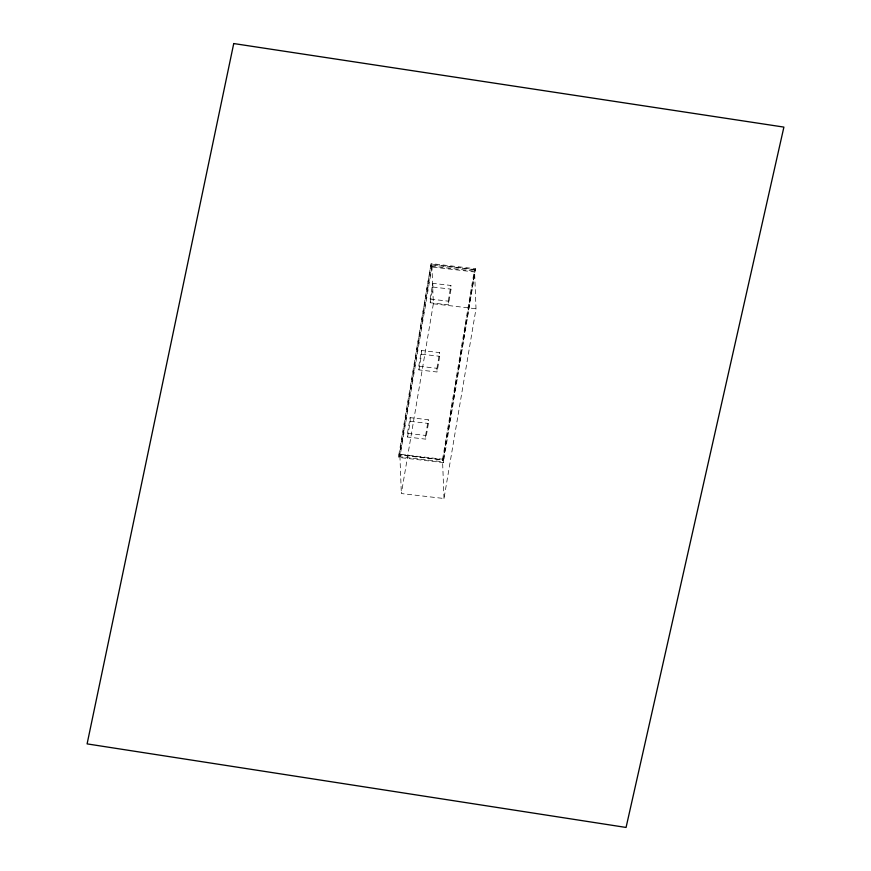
<?xml version="1.0" encoding="UTF-8"?>
<svg xmlns="http://www.w3.org/2000/svg" width="871" height="871" viewBox="0 0 871 871"><rect width="100%" height="100%" fill="white"/><g stroke="black" fill="none" stroke-linecap="round" stroke-linejoin="round"><path stroke-width="0.65" stroke-dasharray="4.36 3.27" d="M398.798 454.912L431.069 263.586L475.533 268.747L443.372 462.621L398.896 457.449L398.798 454.912L443.274 460.084L443.372 462.621M398.896 457.449L431.069 263.586M431.842 264.468L399.854 454.706L442.512 459.659L474.499 269.433L431.842 264.468L433.355 303.783L401.346 493.552L444.003 498.506L476.012 308.748L474.499 269.433M407.454 433.344L410.11 417.645L428.26 419.746L428.401 423.448L425.756 439.158L407.595 437.046L407.454 433.344L425.614 435.456L425.756 439.158M418.777 366.19L421.433 350.49L439.583 352.603L439.724 356.304L437.079 372.004L418.929 369.892L418.777 366.19L436.937 368.302L437.079 372.004M430.111 299.047L432.756 283.336L450.906 285.448L451.047 289.15L448.402 304.85L430.252 302.749L430.111 299.047L448.26 301.159L448.402 304.85M407.595 437.046L410.252 421.335L410.11 417.645M418.929 369.892L421.575 354.192L421.433 350.49M430.252 302.749L432.898 287.038L432.756 283.336M425.614 435.456L428.26 419.746M436.937 368.302L439.583 352.603M448.26 301.159L450.906 285.448M443.274 460.084L475.533 268.747M431.864 264.936L474.51 269.89M431.167 266.112L475.631 271.284M432.898 287.038L451.047 289.15M433.355 303.783L476.012 308.748M421.575 354.192L439.724 356.304M410.252 421.335L428.401 423.448M444.003 498.506L442.501 459.191L399.843 454.237L401.346 493.552M431.94 267.005L399.941 456.774L442.599 461.728L474.597 271.97L431.94 267.005"/><path stroke-width="1.31" d="M233.733 43.55L87.1 743.888L626.064 827.45L783.9 127.101L233.733 43.55"/></g></svg>
